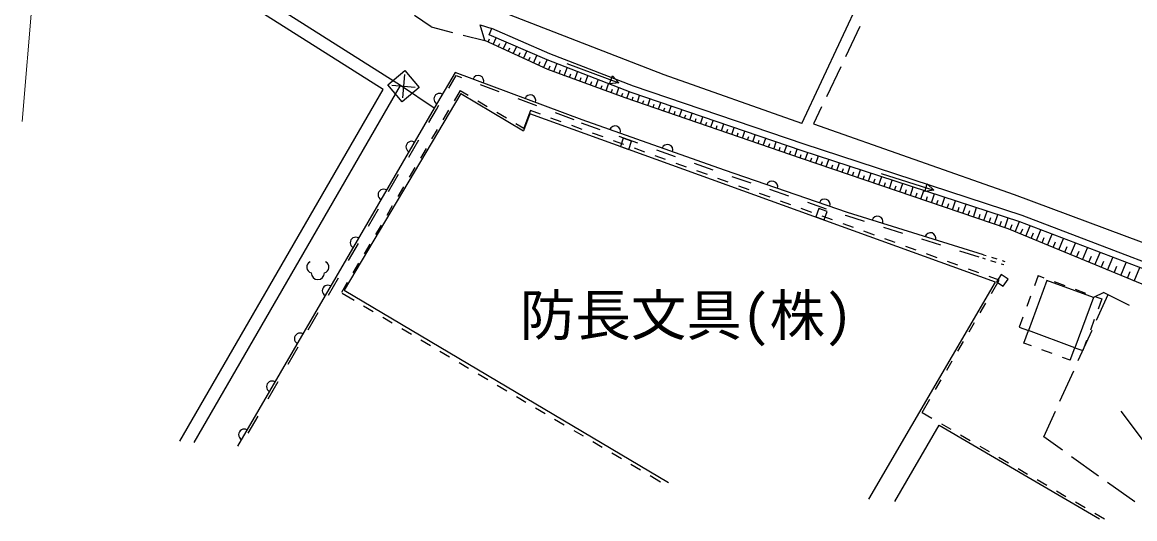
# Model space of a CAD drawing. Units: millimetres, scale not verified. Extents: x 40000 to 680000, y 20000 to 380000.
# Drawn here: x 348501 to 398613, y 243767 to 266143 of the extents above; entities that cross this region are included whole.
import ezdxf
from ezdxf.enums import TextEntityAlignment as Align

# ---------------------------------------------------------------- set-up
doc = ezdxf.new("R2010")
doc.units = ezdxf.units.MM
doc.header["$LTSCALE"] = 1000
for name, color, linetype, lineweight in [('M-BGD', 7, 'Continuous', 25), ('M-BGD-EXST', 7, 'Continuous', 25), ('M-STR-HTXT', 7, 'Continuous', 13)]:
    doc.layers.add(name, color=color, linetype=linetype, lineweight=lineweight)
doc.layers.add('M-BMK-HTXT', color=7, linetype='Continuous')
doc.styles.add('ＭＳ ゴシック', font='')
doc.styles.get('ＭＳ ゴシック').set_extended_font_data('MS Gothic')

msp = doc.modelspace()

# ---------------------------------------------------------------- linework, layer by layer
at = {"layer": 'M-BGD'}
for p, q in [((383619, 261586), (389222, 273598)), ((366918, 265929), (366163, 266443)), ((366918, 265929), (367883, 265683)), ((369529, 265579), (369648, 265854)), ((386234, 265944), (385587, 264591)), ((368368, 265559), (369333, 265313)), ((369485, 265240), (369554, 265391)), ((372148, 264442), (369530, 265575)), ((369712, 265136), (369850, 265437)), ((369939, 265032), (370010, 265187)), ((370166, 264928), (370309, 265238)), ((370394, 264823), (370467, 264983)), ((370621, 264719), (370768, 265039)), ((370848, 264615), (370924, 264780)), ((371075, 264511), (371227, 264841)), ((371530, 264302), (371686, 264642)), ((371303, 264407), (371380, 264576)), ((371757, 264198), (371837, 264373)), ((371984, 264094), (372144, 264443)), ((375935, 262975), (372148, 264442)), ((372212, 263992), (372280, 264176)), ((372447, 263906), (372581, 264274)), ((372917, 263735), (373048, 264093)), ((373027, 264277), (375374, 263415)), ((385371, 264140), (384724, 262787)), ((364966, 263326), (365731, 263970)), ((365716, 263794), (365624, 262737)), ((365731, 263970), (366375, 263205)), ((367723, 263177), (368053, 263736)), ((368053, 263736), (368288, 263648)), ((372682, 263821), (372748, 264000)), ((373152, 263650), (373216, 263824)), ((373387, 263564), (373514, 263913)), ((373622, 263478), (373684, 263648)), ((373857, 263393), (373980, 263732)), ((374957, 263369), (375086, 263721)), ((375086, 263721), (375374, 263415)), ((365609, 262561), (364966, 263326)), ((365142, 263311), (366198, 263220)), ((367052, 262275), (365538, 263297)), ((366375, 263205), (365609, 262561)), ((369132, 263333), (369975, 263019)), ((374092, 263307), (374152, 263472)), ((374326, 263221), (374447, 263552)), ((374561, 263136), (374620, 263296)), ((374796, 263050), (374913, 263371)), ((375374, 263415), (374957, 263369)), ((375031, 262964), (375088, 263120)), ((375266, 262879), (375380, 263191)), ((368255, 262931), (362999, 254067)), ((368225, 263066), (367955, 262607)), ((368225, 263066), (368586, 262852)), ((368255, 262931), (371087, 261252)), ((369017, 262597), (369447, 262342)), ((370818, 262704), (371661, 262390)), ((375501, 262793), (375556, 262944)), ((375736, 262709), (375841, 263012)), ((383634, 260355), (375935, 262975)), ((375973, 262628), (376024, 262778)), ((376209, 262546), (376312, 262847)), ((376445, 262465), (376497, 262616)), ((376682, 262383), (376786, 262686)), ((366813, 261625), (367156, 262215)), ((367156, 262215), (367266, 262402)), ((367702, 262176), (367449, 261745)), ((369877, 262087), (370307, 261832)), ((371388, 262160), (371099, 261362)), ((371840, 261996), (371388, 262160)), ((376918, 262302), (376970, 262454)), ((377154, 262221), (377259, 262525)), ((377391, 262139), (377443, 262292)), ((377627, 262058), (377732, 262364)), ((377864, 261977), (377916, 262130)), ((378100, 261895), (378206, 262202)), ((384508, 262336), (384138, 261562)), ((371366, 262020), (371087, 261252)), ((392343, 254428), (371366, 262020)), ((372781, 261656), (372310, 261826)), ((372504, 262075), (373348, 261760)), ((373677, 261606), (374525, 261304)), ((378336, 261814), (378390, 261968)), ((378573, 261732), (378679, 262041)), ((378809, 261651), (378863, 261806)), ((379046, 261570), (379152, 261880)), ((379282, 261488), (379336, 261644)), ((379518, 261407), (379626, 261719)), ((367195, 261314), (366942, 260883)), ((370737, 261577), (371099, 261362)), ((373721, 261316), (373251, 261486)), ((374661, 260975), (374191, 261146)), ((379755, 261326), (379809, 261482)), ((379991, 261244), (380099, 261558)), ((380227, 261163), (380282, 261320)), ((380464, 261081), (380572, 261397)), ((380700, 261000), (380755, 261158)), ((380937, 260919), (381046, 261236)), ((365908, 260069), (366360, 260847)), ((375602, 260635), (375131, 260805)), ((375373, 261003), (376221, 260701)), ((381173, 260837), (381228, 260997)), ((381409, 260756), (381519, 261074)), ((381646, 260674), (381701, 260835)), ((381882, 260593), (381992, 260913)), ((382118, 260512), (382174, 260673)), ((382355, 260430), (382466, 260752)), ((382828, 260268), (382939, 260591)), ((366689, 260452), (366436, 260021)), ((376542, 260295), (376072, 260465)), ((377482, 259954), (377012, 260125)), ((377069, 260400), (377917, 260098)), ((382591, 260349), (382647, 260511)), ((383064, 260186), (383120, 260349)), ((383300, 260105), (383412, 260430)), ((383537, 260023), (383593, 260188)), ((393438, 257151), (383634, 260355)), ((383773, 259943), (383886, 260272)), ((384247, 259782), (384361, 260117)), ((366182, 259590), (365929, 259158)), ((378422, 259614), (377952, 259784)), ((378765, 259797), (379613, 259495)), ((384010, 259862), (384067, 260030)), ((384483, 259701), (384541, 259872)), ((384720, 259620), (384836, 259962)), ((384957, 259540), (385016, 259713)), ((385193, 259459), (385312, 259806)), ((385667, 259298), (385787, 259651)), ((365003, 258512), (365456, 259290)), ((379363, 259274), (378893, 259444)), ((380303, 258933), (379833, 259104)), ((380462, 259198), (381314, 258907)), ((385430, 259379), (385490, 259555)), ((385903, 259218), (385964, 259397)), ((386140, 259137), (386262, 259496)), ((386377, 259056), (386439, 259239)), ((386613, 258976), (386737, 259340)), ((386850, 258895), (386913, 259081)), ((387087, 258815), (387213, 259185)), ((387183, 259326), (389567, 258574)), ((365676, 258727), (365423, 258296)), ((381243, 258593), (380773, 258763)), ((382165, 258615), (383017, 258324)), ((387323, 258734), (387387, 258922)), ((387560, 258654), (387688, 259030)), ((387797, 258573), (387862, 258764)), ((388033, 258493), (388163, 258875)), ((388270, 258412), (388336, 258606)), ((388507, 258331), (388639, 258719)), ((389153, 258508), (389266, 258866)), ((389266, 258866), (389567, 258574)), ((382184, 258253), (381714, 258423)), ((383124, 257912), (382654, 258082)), ((388743, 258251), (388810, 258448)), ((388980, 258170), (389114, 258564)), ((389567, 258574), (389153, 258508)), ((389217, 258090), (389285, 258290)), ((389453, 258009), (389589, 258409)), ((389690, 257929), (389759, 258131)), ((389927, 257848), (390065, 258254)), ((390400, 257687), (390540, 258098)), ((364099, 256956), (364551, 257734)), ((365169, 257865), (364916, 257434)), ((384064, 257572), (383594, 257742)), ((383868, 258032), (384720, 257740)), ((390163, 257767), (390233, 257973)), ((390637, 257606), (390708, 257815)), ((390873, 257526), (391015, 257943)), ((391110, 257445), (391182, 257657)), ((391347, 257365), (391491, 257788)), ((391820, 257204), (391966, 257632)), ((385005, 257232), (384534, 257402)), ((385571, 257449), (385635, 257427)), ((385635, 257427), (386430, 257179)), ((391583, 257284), (391656, 257499)), ((392057, 257123), (392131, 257340)), ((392293, 257042), (392441, 257477)), ((392530, 256962), (392605, 257182)), ((392767, 256881), (392917, 257322)), ((393232, 256699), (393422, 257157)), ((403653, 253239), (393438, 257151)), ((364663, 257003), (364410, 256572)), ((385945, 256891), (385475, 257061)), ((386885, 256551), (386415, 256721)), ((387289, 256912), (388148, 256644)), ((393001, 256795), (393096, 257024)), ((393468, 256602), (393565, 256837)), ((393703, 256504), (393898, 256975)), ((393945, 256404), (394046, 256646)), ((394187, 256303), (394388, 256788)), ((394685, 256097), (394892, 256595)), ((363194, 255400), (363646, 256178)), ((364156, 256141), (363903, 255709)), ((387825, 256211), (387355, 256381)), ((389007, 256376), (389867, 256108)), ((394436, 256200), (394540, 256449)), ((394941, 255991), (395047, 256247)), ((395197, 255885), (395409, 256396)), ((395723, 255666), (395942, 256193)), ((388766, 255870), (388296, 256040)), ((389706, 255530), (389236, 255700)), ((390726, 255841), (391585, 255573)), ((391795, 255664), (391922, 255625)), ((395460, 255776), (395569, 256039)), ((395994, 255554), (396106, 255825)), ((396264, 255442), (396489, 255983)), ((396542, 255327), (396658, 255605)), ((396821, 255212), (397051, 255768)), ((363650, 255278), (363397, 254847)), ((390646, 255190), (390176, 255360)), ((391751, 255521), (391877, 255482)), ((392116, 255407), (392355, 255333)), ((392161, 255551), (392399, 255476)), ((392593, 255259), (392720, 255219)), ((392638, 255402), (392765, 255362)), ((397106, 255093), (397225, 255379)), ((397392, 254974), (397629, 255546)), ((397686, 254853), (397808, 255147)), ((397980, 254731), (398224, 255319)), ((398585, 254480), (398835, 255085)), ((362289, 253844), (362742, 254622)), ((391587, 254849), (391117, 255019)), ((392509, 254515), (392057, 254679)), ((394260, 254726), (394091, 254266)), ((394260, 254726), (394520, 254630)), ((398282, 254605), (398408, 254908)), ((363144, 254416), (362874, 253957)), ((386633, 244643), (392343, 254428)), ((392157, 253912), (392509, 254515)), ((394660, 254506), (393826, 252246)), ((396753, 253733), (394660, 254506)), ((394990, 254458), (395459, 254285)), ((395928, 254112), (396397, 253940)), ((362918, 253931), (363448, 253617)), ((362999, 254067), (377611, 245403)), ((393918, 253797), (393746, 253328)), ((396753, 253733), (395912, 251476)), ((397222, 253966), (396753, 253733)), ((396867, 253767), (397127, 253671)), ((396894, 252715), (397417, 253868)), ((397127, 253671), (396958, 253212)), ((397222, 253966), (398365, 253388)), ((361385, 252288), (361837, 253066)), ((363878, 253362), (364308, 253107)), ((391653, 253048), (391905, 253480)), ((364738, 252852), (365168, 252597)), ((391149, 252184), (391401, 252616)), ((393573, 252858), (393404, 252398)), ((396785, 252742), (396613, 252273)), ((365598, 252342), (366028, 252087)), ((393404, 252398), (393826, 252246)), ((393618, 251683), (393826, 252246)), ((395912, 251476), (393826, 252246)), ((396068, 250893), (396688, 252259)), ((366458, 251832), (366888, 251577)), ((390645, 251321), (390897, 251752)), ((393958, 251558), (393618, 251683)), ((396440, 251804), (396271, 251344)), ((360480, 250732), (360932, 251510)), ((367318, 251322), (367748, 251067)), ((394896, 251211), (394427, 251385)), ((395705, 250913), (395912, 251476)), ((395912, 251476), (396271, 251344)), ((368179, 250812), (368609, 250557)), ((390141, 250457), (390393, 250889)), ((395705, 250913), (395365, 251038)), ((369039, 250302), (369469, 250047)), ((395242, 249072), (395862, 250438)), ((359575, 249176), (360028, 249954)), ((369899, 249792), (370329, 249537)), ((389637, 249593), (389889, 250025)), ((370759, 249282), (371189, 249027)), ((389033, 248558), (389385, 249161)), ((371619, 248772), (372049, 248517)), ((389033, 248558), (389470, 248303)), ((394513, 247464), (395036, 248616)), ((358671, 247619), (359123, 248397)), ((372479, 248262), (372909, 248007)), ((373340, 247752), (373770, 247497)), ((387800, 244544), (389806, 247981)), ((389806, 247981), (397028, 243767)), ((389902, 248051), (390334, 247799)), ((374200, 247242), (374630, 246987)), ((390766, 247547), (391198, 247295)), ((395361, 246855), (394513, 247464)), ((375060, 246732), (375490, 246477)), ((391629, 247043), (392061, 246791)), ((396986, 245690), (395767, 246564)), ((375920, 246222), (376350, 245967)), ((392493, 246539), (392925, 246287)), ((376780, 245712), (377251, 245433)), ((393357, 246035), (393789, 245783)), ((394221, 245531), (394652, 245279)), ((398612, 244525), (397393, 245399)), ((395084, 245027), (395516, 244775)), ((395948, 244523), (396380, 244271)), ((396812, 244019), (397244, 243767))]:
    msp.add_line(p, q, dxfattribs=at)
for points in [[(355601, 247257), (364757, 263105), (348967, 273113)], [(356240, 247204), (365538, 263297), (349277, 273603)], [(383619, 261586), (377413, 263766), (369244, 266947)], [(404494, 252441), (399388, 254151), (399384, 254152), (392916, 256834), (383595, 260007), (375655, 262740), (372182, 264006), (369333, 265313), (369128, 266020), (369648, 265854)], [(383727, 260643), (376037, 263261), (372261, 264723), (369648, 265854)], [(373727, 261747), (368000, 263884), (367052, 262275), (358194, 247039)], [(391795, 255664), (385681, 257570), (380132, 259470), (373727, 261747)], [(384138, 261562), (393188, 258375), (399787, 255918), (408553, 252427)], [(403760, 253523), (393537, 257438), (383727, 260643)]]:
    msp.add_lwpolyline(points, dxfattribs=at)
for points in [[(375950, 260786), (375574, 260917), (375442, 260540), (375818, 260409)], [(384761, 257621), (384382, 257755), (384248, 257378), (384627, 257244)], [(392907, 254571), (392598, 254773), (392384, 254446), (392692, 254244)]]:
    msp.add_lwpolyline(points, close=True, dxfattribs=at)
for centre, radius, start, end in [((369042, 263495), 250, 339.5384, 159.5384), ((367295, 262688), 250, 59.4764, 239.4764), ((371385, 262621), 250, 339.5384, 159.5384), ((375204, 261222), 250, 340.4297, 160.4297), ((366036, 260528), 250, 59.828, 239.828), ((377559, 260384), 250, 340.4297, 160.4297), ((364780, 258367), 250, 59.828, 239.828), ((382279, 258735), 250, 341.0984, 161.0984), ((384644, 257925), 250, 341.0984, 161.0984), ((387022, 257152), 250, 342.6914, 162.6914), ((389408, 256408), 250, 342.6914, 162.6914), ((363523, 256205), 250, 59.828, 239.828), ((361583, 255107), 268, 116.087, 255.3342), ((362048, 255107), 268, 284.6659, 63.913), ((361816, 254848), 300, 180, 0), ((362267, 254044), 250, 59.828, 239.828), ((361010, 251883), 250, 59.828, 239.828), ((359754, 249722), 250, 59.828, 239.828), ((358497, 247560), 250, 59.828, 239.828)]:
    msp.add_arc(centre, radius, start, end, dxfattribs=at)
at = {"layer": 'M-BGD-EXST'}
msp.add_line((397990, 248616), (399490, 246616), dxfattribs=at)
at = {"layer": 'M-STR-HTXT'}
msp.add_line((350704, 287812), (348501, 261671), dxfattribs=at)

# ---------------------------------------------------------------- texts
at = {"layer": 'M-BMK-HTXT', "style": 'ＭＳ ゴシック'}
msp.add_text('防長文具(株)', height=1833, dxfattribs=at).set_placement((378412, 252942), align=Align.MIDDLE_CENTER)

doc.saveas('drawing.dxf')
